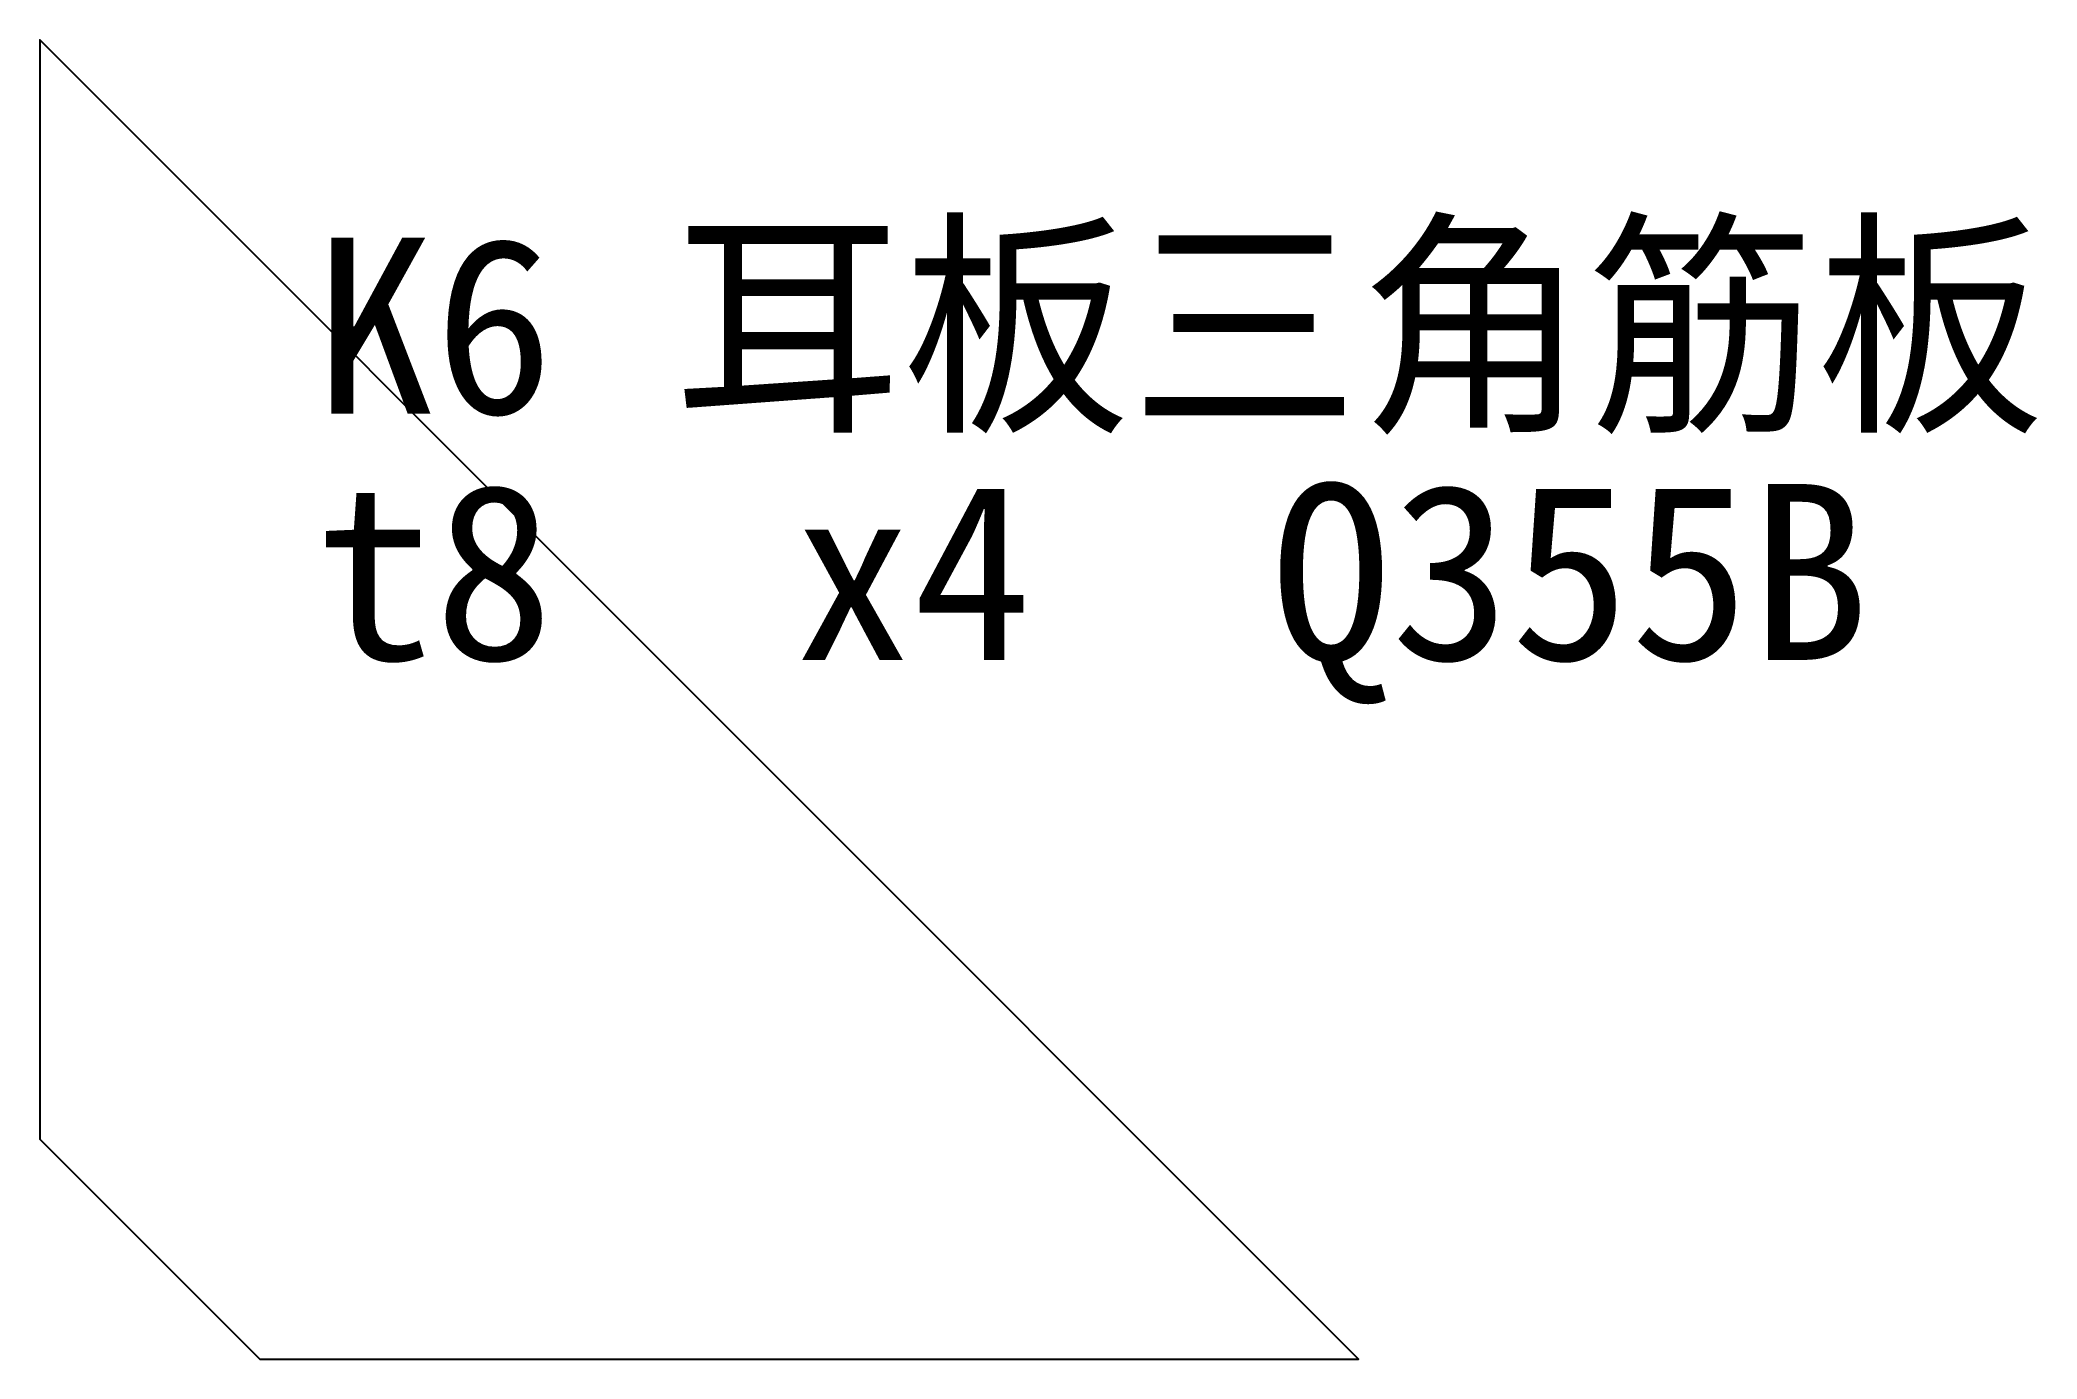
# Model space of a CAD drawing. Header units: millimetres. Extents: x 0 to 90.9, y 0 to 60.
import ezdxf

# ---------------------------------------------------------------- set-up
doc = ezdxf.new("R2010")
doc.units = ezdxf.units.MM
doc.layers.add('CUT', color=7, linetype='Continuous')
doc.layers.add('MARK', color=3, linetype='Continuous')

msp = doc.modelspace()

# ---------------------------------------------------------------- linework, layer by layer
at = {"layer": 'CUT'}
msp.add_lwpolyline([(10, 0), (60, 0), (0, 60), (0, 10)], close=True, dxfattribs=at)

# ---------------------------------------------------------------- texts
at = {"layer": 'MARK'}
for s, p in [('K6 耳板三角筋板', (12.5, 43)), ('t8  x4  Q355B', (12.5, 31.8))]:
    msp.add_text(s, height=8, dxfattribs=at).set_placement(p)

doc.saveas('drawing.dxf')
